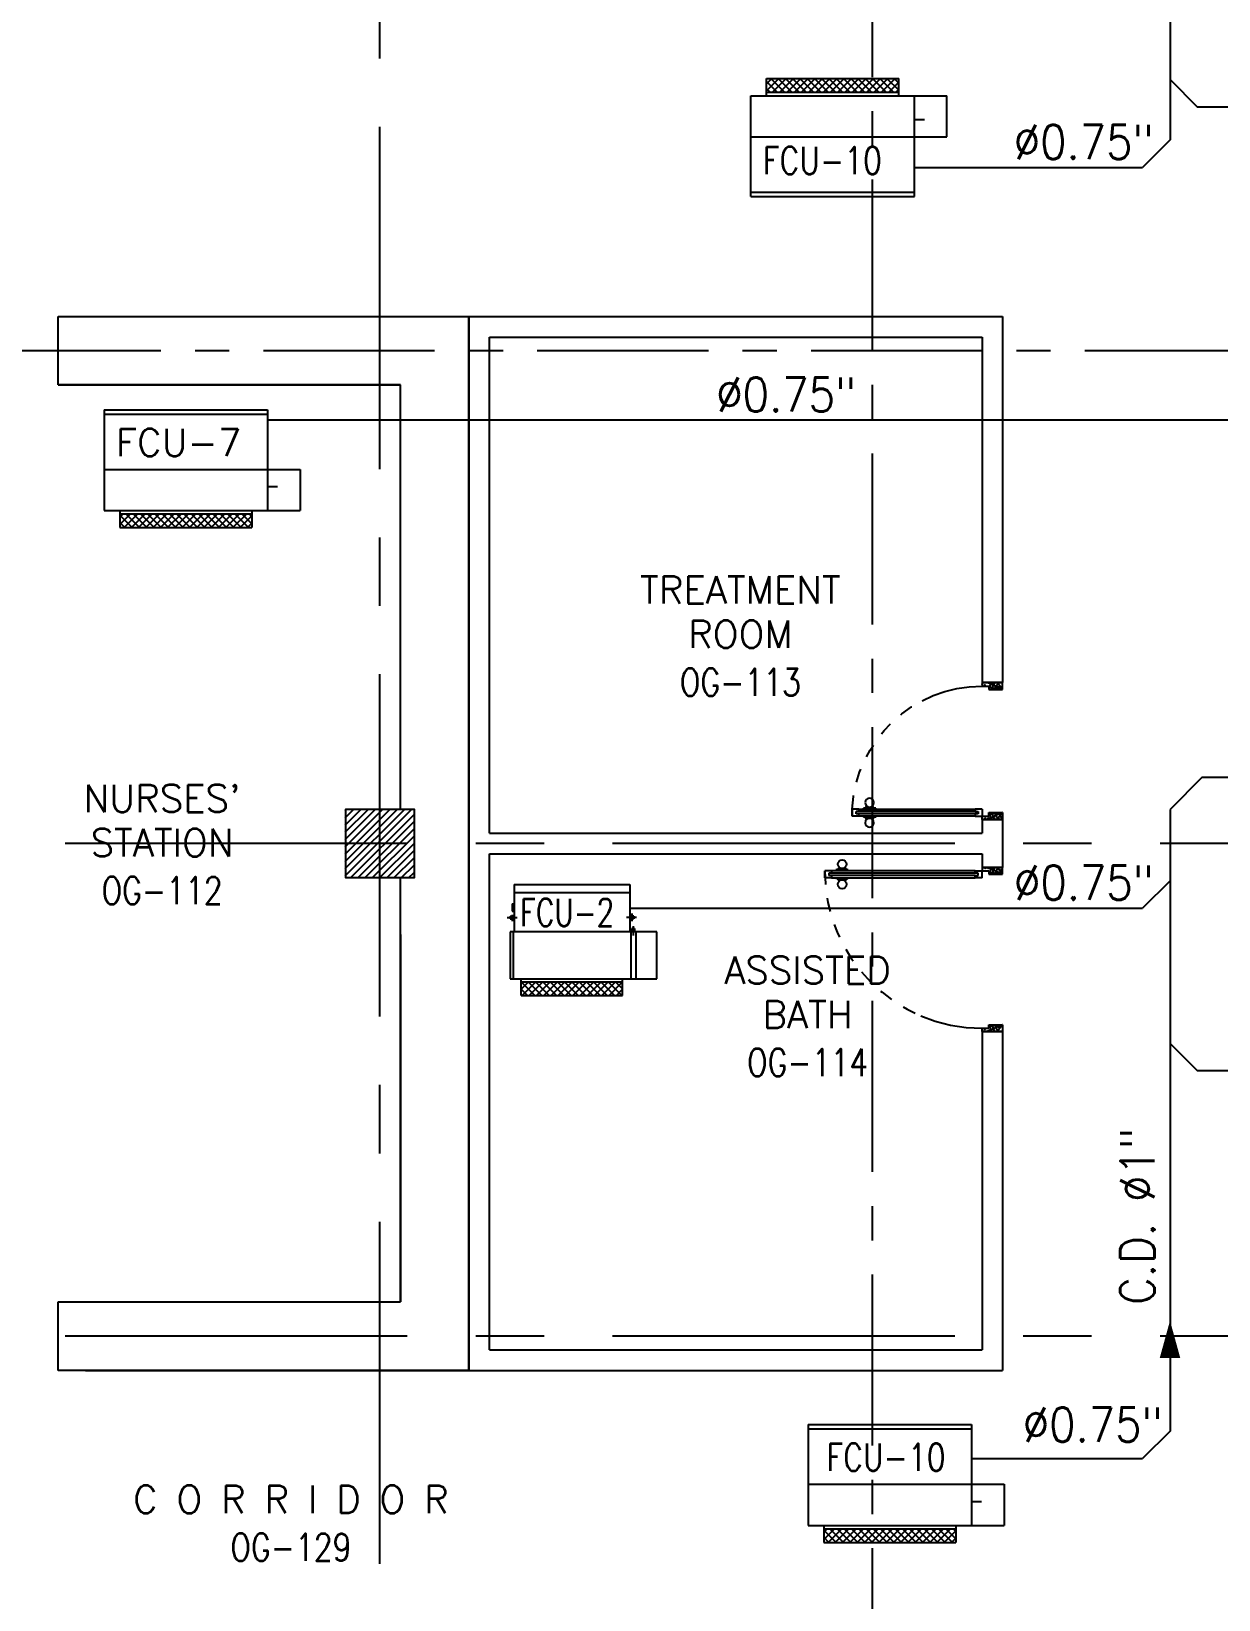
# Model space of a CAD drawing. Extents: x 417866242 to 417866469, y 43498047 to 43498124.
# Drawn here: x 417866441.41 to 417866450.09, y 43498062.46 to 43498073.92 of the extents above; entities that cross this region are included whole.
import ezdxf
from ezdxf.enums import TextEntityAlignment as Align

# ---------------------------------------------------------------- set-up
doc = ezdxf.new("R2010")
doc.units = 0
doc.header["$MEASUREMENT"] = 0
for name, pattern in [('CENTER', [2, 1.25, -0.25, 0.25, -0.25]), ('CENTERX2', [4, 2.5, -0.5, 0.5, -0.5]), ('HIDDEN', [0.375, 0.25, -0.125])]:
    doc.linetypes.add(name, pattern=pattern)
doc.layers.get('0').update_dxf_attribs({"linetype": 'CONTINUOUS'})
for name, color, linetype in [('AC-CD', 6, 'CONTINUOUS'), ('AC-TEXT', 2, 'CONTINUOUS'), ('AXES', 11, 'CENTERX2'), ('AXES1', 11, 'CENTER'), ('COL', 11, 'CONTINUOUS'), ('COUNTER', 11, 'CONTINUOUS'), ('DOOR', 11, 'CONTINUOUS'), ('FCU', 6, 'CONTINUOUS'), ('HAT', 11, 'CONTINUOUS'), ('M-TEXT', 2, 'CONTINUOUS'), ('P-SOLIDWASTE', 6, 'CONTINUOUS'), ('RM-NAME', 11, 'CONTINUOUS'), ('RM-NO', 11, 'CONTINUOUS'), ('WALL', 11, 'CONTINUOUS')]:
    doc.layers.add(name, color=color, linetype=linetype)
doc.styles.add('ROMANS', font='ROMANS.shx', dxfattribs={"width": 0.6})

# ---------------------------------------------------------------- blocks, each defined once
blk = doc.blocks.new('DOOR100')
at = {"layer": 'DOOR', "color": 7, "linetype": 'ByBlock'}
for p, q in [((-75.00000000011642, 1250), (-74.99999999959255, 1300.000000000029)), ((-75.00000000011642, 1300), (-25.00000000011642, 1300)), ((-25.00000000011642, 1300), (-75.00000000011642, 1300)), ((-58.00000000011642, 1250), (-58.00000000011642, 1270)), ((-42.00000000011642, 1270), (-58.00000000011642, 1270)), ((-42.00000000011642, 1250), (-42.00000000011642, 1270)), ((-25.00000000011642, 1250), (-25.00000000011642, 1300)), ((-91.20000000018626, 1205.042457221396), (-91.20000000018626, 1140.242457221408)), ((-82.20000000018626, 1205.042457221396), (-91.20000000018626, 1205.042457221396)), ((-82.20000000018626, 1127.642457221402), (-82.20000000018626, 1217.642457221402)), ((-75.00000000011642, 1217.642457221402), (-82.20000000018626, 1217.642457221402)), ((-82.20000000018626, 1205.042457221396), (-82.20000000018626, 1140.242457221408)), ((-58.00000000011642, 1250), (-75.00000000011642, 1250)), ((-25.00000000011642, 1250), (-42.00000000011642, 1250)), ((-25.00000000011642, 1217.642457221402), (-17.80000000004657, 1217.642457221402)), ((-17.80000000004657, 1127.642457221402), (-17.80000000004657, 1217.642457221402)), ((-17.80000000004657, 1205.042457221396), (-17.80000000004657, 1140.242457221408)), ((-17.80000000004657, 1205.042457221396), (-8.800000000046566, 1205.042457221396)), ((-8.800000000046566, 1205.042457221396), (-8.800000000046566, 1140.242457221408)), ((-82.20000000018626, 1140.242457221408), (-91.20000000018626, 1140.242457221408)), ((-75.00000000011642, 1127.642457221402), (-82.20000000018626, 1127.642457221402)), ((-25.00000000011642, 1127.642457221402), (-17.80000000004657, 1127.642457221402)), ((-17.80000000004657, 1140.242457221408), (-8.800000000046566, 1140.242457221408)), ((-1200, 0), (-1200, 150)), ((-1200, 150), (-1175, 150)), ((-1200, 150), (-1200, 0)), ((-1175, 150), (-1175, 100)), ((-75, 200), (-58, 200)), ((-75, 150), (-75, 200)), ((-75, 150), (-25, 150)), ((-58, 200), (-58, 180)), ((-58, 180), (-42, 180)), ((-42, 200), (-25, 200)), ((-42, 180), (-42, 200)), ((-25, 200), (-25, 150)), ((0, 150), (-25, 150)), ((-25, 150), (-25, 100)), ((0, 0), (0, 150)), ((0, 150), (0, 0)), ((-1150, 0), (-1200, 113.7099299924448)), ((-1150, 0), (-1200, 40.1457343158545)), ((-1150, 0), (-1200, 0)), ((-1175, 100), (-1150, 100)), ((-1150, 0), (-1163.357286043465, 100)), ((-1150, 100), (-1150, 0)), ((-50, 0), (0, 113.7099299924448)), ((-50, 100), (-50, 0)), ((-50, 0), (-36.64271395653486, 100)), ((-25, 100), (-50, 100)), ((-50, 0), (0, 40.1457343158545)), ((-50, 0), (0, 0))]:
    blk.add_line(p, q, dxfattribs=at)
at = {"layer": 'DOOR', "linetype": 'ByBlock'}
for p, q in [((-75.00000000011642, 1250), (-75, 200)), ((-58, 200), (-58.00000000011642, 1250)), ((-42, 200), (-42.00000000011642, 1250)), ((-25, 200), (-25.00000000011642, 1250))]:
    blk.add_line(p, q, dxfattribs=at)
at = {"layer": 'DOOR', "color": 7, "linetype": 'ByBlock'}
for centre in [(-123.5309442150756, 1172.642457221402), (23.53094421490096, 1172.642457221402)]:
    blk.add_circle(centre, 32.39999999998526, dxfattribs=at)
at = {"layer": 'DOOR', "linetype": 'HIDDEN', "ltscale": 0.5}
blk.add_arc((-24.99999999965075, 149.9999999994106), 1150.000000000618, 90, 179.9999999995831, dxfattribs=at)
at = {"layer": 'DOOR', "color": 7, "linetype": 'ByBlock'}
for centre, radius, start, end in [((-1150, 0), 154.4019578127773, 103.7142292212167, 108.8947114515936), ((-1150, 0), 134.4019578127773, 100.7199763555959, 111.8401506085482), ((-50, 0), 134.4019578127773, 68.15984939145177, 79.28002364440412), ((-50, 0), 154.4019578127773, 71.10528854840643, 76.28577077878333), ((-1150, 0), 94.40195781277725, 90, 121.981811965689), ((-1150, 0), 74.40195781277725, 90, 132.2235735847074), ((-1150, 0), 54.40195781277725, 90, 156.7926171089788), ((-1150, 0), 34.40195781277725, 90, 180), ((-1150, 0), 14.40195781277725, 90, 180), ((-50, 0), 94.40195781277725, 58.01818803431096, 90), ((-50, 0), 74.40195781277725, 47.7764264152926, 90), ((-50, 0), 54.40195781277725, 23.20738289102122, 90), ((-50, 0), 34.40195781277725, 0, 90), ((-50, 0), 14.40195781277725, 0, 90), ((-50, 0), 114.4019578127773, 64.0838418833441, 77.3774258719247)]:
    blk.add_arc(centre, radius, start, end, dxfattribs=at)
blk = doc.blocks.new('*X61')
at = {"color": 0}
for p, q in [((238728.5557043091, 132662.5385263269), (239215.7511517938, 133149.7339738117)), ((238728.5557043091, 132715.5715349159), (239162.7181432048, 133149.7339738117)), ((238728.5557043091, 132768.6045435049), (239109.6851346158, 133149.7339738117)), ((238728.5557043091, 132821.6375520939), (239056.6521260268, 133149.7339738117)), ((238728.5557043091, 132874.6705606829), (239003.6191174378, 133149.7339738117)), ((238728.5557043091, 132927.7035692719), (238950.5861088488, 133149.7339738117)), ((238728.5557043091, 132980.7365778609), (238897.5531002599, 133149.7339738117)), ((238728.5557043091, 133033.7695864499), (238844.5200916709, 133149.7339738117)), ((238728.5557043091, 133086.8025950389), (238791.4870830819, 133149.7339738117)), ((238728.5557043091, 133139.8356036279), (238738.4540744929, 133149.7339738117)), ((238768.7841603828, 132649.7339738117), (239228.555704309, 133109.5055177379)), ((238821.8171689718, 132649.7339738117), (239228.555704309, 133056.4725091489)), ((238874.8501775608, 132649.7339738117), (239228.555704309, 133003.4395005599)), ((238927.8831861498, 132649.7339738117), (239228.555704309, 132950.4064919709)), ((238980.9161947388, 132649.7339738117), (239228.555704309, 132897.3734833819)), ((239033.9492033277, 132649.7339738117), (239228.555704309, 132844.3404747929)), ((239086.9822119167, 132649.7339738117), (239228.555704309, 132791.307466204)), ((239140.0152205057, 132649.7339738117), (239228.555704309, 132738.274457615)), ((239193.0482290947, 132649.7339738117), (239228.555704309, 132685.241449026))]:
    blk.add_line(p, q, dxfattribs=at)
blk = doc.blocks.new('COL50')
at = {"layer": 'COL'}
blk.add_lwpolyline([(-249.9999999999709, 250), (-249.9999999999418, -250), (250, -250), (249.9999999999709, 250)], close=True, dxfattribs=at)
blk = doc.blocks.new('DOOR-10')
at = {"layer": 'DOOR', "color": 0, "linetype": 'ByBlock'}
for p, q in [((-25.69739139656303, 1099.999999999069), (-75.69739139656303, 1099.999999999069)), ((-75.69739139656303, 1099.999999999069), (-25.69739139656303, 1099.999999999069)), ((-75.69739139656303, 1049.999999999069), (-75.69739139603917, 1099.999999999098)), ((-58.69739139656303, 1049.999999999069), (-75.69739139656303, 1049.999999999069)), ((-42.69739139656303, 1069.999999999069), (-58.69739139656303, 1069.999999999069)), ((-58.69739139656303, 1049.999999999069), (-58.69739139656303, 1069.999999999069)), ((-42.69739139656303, 1049.999999999069), (-42.69739139656303, 1069.999999999069)), ((-25.69739139656303, 1049.999999999069), (-42.69739139656303, 1049.999999999069)), ((-25.69739139656303, 1049.999999999069), (-25.69739139656303, 1099.999999999069)), ((-82.89739139663288, 1005.042457220465), (-91.89739139663288, 1005.042457220465)), ((-91.89739139663288, 1005.042457220465), (-91.89739139663288, 940.2424572204764)), ((-82.89739139663288, 940.2424572204764), (-91.89739139663288, 940.2424572204764)), ((-75.69739139656303, 1017.642457220471), (-82.89739139663288, 1017.642457220471)), ((-82.89739139663288, 927.6424572204705), (-82.89739139663288, 1017.642457220471)), ((-82.89739139663288, 1005.042457220465), (-82.89739139663288, 940.2424572204764)), ((-75.69739139656303, 927.6424572204705), (-82.89739139663288, 927.6424572204705)), ((-25.69739139656303, 1017.642457220471), (-18.49739139649319, 1017.642457220471)), ((-25.69739139656303, 927.6424572204705), (-18.49739139649319, 927.6424572204705)), ((-18.49739139649319, 927.6424572204705), (-18.49739139649319, 1017.642457220471)), ((-18.49739139649319, 1005.042457220465), (-9.497391396493185, 1005.042457220465)), ((-18.49739139649319, 1005.042457220465), (-18.49739139649319, 940.2424572204764)), ((-18.49739139649319, 940.2424572204764), (-9.497391396493185, 940.2424572204764)), ((-9.497391396493185, 1005.042457220465), (-9.497391396493185, 940.2424572204764)), ((-1000.697391395341, 0), (-1000.697391395341, 150)), ((-1000.697391395341, 150), (-975.6973913953407, 150)), ((-1000.697391395341, 150), (-1000.697391395341, 0)), ((-975.6973913953407, 150), (-975.6973913953407, 100)), ((-75.69739139534067, 200), (-58.69739139534067, 200)), ((-75.69739139534067, 150), (-75.69739139534067, 200)), ((-75.69739139534067, 150), (-25.69739139534067, 150)), ((-58.69739139534067, 200), (-58.69739139534067, 180)), ((-58.69739139534067, 180), (-42.69739139534067, 180)), ((-42.69739139534067, 200), (-25.69739139534067, 200)), ((-42.69739139534067, 180), (-42.69739139534067, 200)), ((-25.69739139534067, 200), (-25.69739139534067, 150)), ((-0.6973913953406736, 150), (-25.69739139534067, 150)), ((-25.69739139534067, 150), (-25.69739139534067, 100)), ((-950.6973913953407, 0), (-1000.697391395341, 0)), ((-975.6973913953407, 100), (-950.6973913953407, 100)), ((-950.6973913953407, 100), (-950.6973913953407, 0)), ((-50.69739139534067, 100), (-50.69739139534067, 0)), ((-25.69739139534067, 100), (-50.69739139534067, 100)), ((-50.69739139534067, 0), (-0.6973913953406736, 0))]:
    blk.add_line(p, q, dxfattribs=at)
at = {"layer": 'DOOR', "linetype": 'ByBlock'}
for p, q in [((-75.69739139656303, 1049.999999999069), (-75.69739139534067, 200)), ((-58.69739139534067, 200), (-58.69739139656303, 1049.999999999069)), ((-42.69739139534067, 200), (-42.69739139656303, 1049.999999999069)), ((-25.69739139534067, 200), (-25.69739139656303, 1049.999999999069))]:
    blk.add_line(p, q, dxfattribs=at)
at = {"layer": 'DOOR', "color": 9, "linetype": 'ByBlock'}
for p, q in [((-0.6973913953406736, 0), (-0.6973913953406736, 150)), ((-950.6973913953407, 0), (-1000.697391395341, 113.7099299924448)), ((-950.6973913953407, 0), (-1000.697391395341, 40.1457343158545)), ((-950.6973913953407, 0), (-964.0546774388058, 100)), ((-50.69739139534067, 0), (-0.6973913953406736, 113.7099299924448)), ((-50.69739139534067, 0), (-37.34010535187554, 100)), ((-50.69739139534067, 0), (-0.6973913953406736, 40.1457343158545))]:
    blk.add_line(p, q, dxfattribs=at)
at = {"layer": 'DOOR', "color": 0, "linetype": 'ByBlock'}
for centre in [(-124.2283356115222, 972.6424572204705), (22.83355281845434, 972.6424572204705)]:
    blk.add_circle(centre, 32.39999999998526, dxfattribs=at)
at = {"layer": 'DOOR', "linetype": 'HIDDEN', "ltscale": 0.5}
blk.add_arc((-23.39897476031911, 149.138342134087), 952.2988064575108, 93.14815770431052, 179.9481576940245, dxfattribs=at)
at = {"layer": 'DOOR', "color": 9, "linetype": 'ByBlock'}
for centre, radius, start, end in [((-950.6973913953407, 0), 154.4019578127773, 103.7142292212167, 108.8947114515936), ((-950.6973913953407, 0), 134.4019578127773, 100.7199763555959, 111.8401506085482), ((-50.69739139534067, 0), 134.4019578127773, 68.15984939145177, 79.28002364440412), ((-50.69739139534067, 0), 154.4019578127773, 71.10528854840643, 76.28577077878333), ((-950.6973913953407, 0), 94.40195781277725, 90, 121.981811965689), ((-950.6973913953407, 0), 74.40195781277725, 90, 132.2235735847074), ((-950.6973913953407, 0), 54.40195781277725, 90, 156.7926171089788), ((-950.6973913953407, 0), 34.40195781277725, 90, 180), ((-950.6973913953407, 0), 14.40195781277725, 90, 180), ((-50.69739139534067, 0), 94.40195781277725, 58.01818803431096, 90), ((-50.69739139534067, 0), 74.40195781277725, 47.7764264152926, 90), ((-50.69739139534067, 0), 54.40195781277725, 23.20738289102122, 90), ((-50.69739139534067, 0), 34.40195781277725, 0, 90), ((-50.69739139534067, 0), 14.40195781277725, 0, 90), ((-50.69739139534067, 0), 114.4019578127773, 64.0838418833441, 77.3774258719247)]:
    blk.add_arc(centre, radius, start, end, dxfattribs=at)
blk = doc.blocks.new('*X14')
at = {"color": 0}
for p, q in [((-750.2433014437457, 2537.8032310737), (-672.2561432365363, 2615.790389280909)), ((-750.243301443746, 2590.836239662691), (-725.2891518255274, 2615.790389280909)), ((-659.6350886662223, 2515.790389280909), (-750.2433014437461, 2606.398602058433)), ((-712.6680972552134, 2515.790389280909), (-750.2433014437458, 2553.365593469442)), ((-719.2231346475452, 2515.790389280909), (-619.2231346475452, 2615.790389280909)), ((-606.6020800772312, 2515.790389280909), (-706.6020800772312, 2615.790389280909)), ((-666.190126058554, 2515.790389280909), (-566.1901260585541, 2615.790389280909)), ((-553.5690714882402, 2515.790389280909), (-653.5690714882402, 2615.790389280909)), ((-613.157117469563, 2515.790389280909), (-513.1571174695631, 2615.790389280909)), ((-500.5360628992491, 2515.790389280909), (-600.5360628992491, 2615.790389280909)), ((-560.124108880572, 2515.790389280909), (-460.124108880572, 2615.790389280909)), ((-447.5030543102581, 2515.790389280909), (-547.503054310258, 2615.790389280909)), ((-507.0911002915809, 2515.790389280909), (-407.0911002915809, 2615.790389280909)), ((-394.470045721267, 2515.790389280909), (-494.470045721267, 2615.790389280909)), ((-454.0580917025898, 2515.790389280909), (-354.0580917025898, 2615.790389280909)), ((-341.4370371322759, 2515.790389280909), (-441.4370371322759, 2615.790389280909)), ((-401.0250831135987, 2515.790389280909), (-301.0250831135988, 2615.790389280909)), ((-288.4040285432848, 2515.790389280909), (-388.4040285432848, 2615.790389280909)), ((-347.9920745246076, 2515.790389280909), (-247.9920745246077, 2615.790389280909)), ((-235.3710199542938, 2515.790389280909), (-335.3710199542938, 2615.790389280909)), ((-294.9590659356166, 2515.790389280909), (-194.9590659356166, 2615.790389280909)), ((-182.3380113653027, 2515.790389280909), (-282.3380113653027, 2615.790389280909)), ((-241.9260573466255, 2515.790389280909), (-141.9260573466256, 2615.790389280909)), ((-129.3050027763116, 2515.790389280909), (-229.3050027763116, 2615.790389280909)), ((-188.8930487576345, 2515.790389280909), (-88.89304875763449, 2615.790389280909)), ((-76.27199418732056, 2515.790389280909), (-176.2719941873206, 2615.790389280909)), ((-135.8600401686434, 2515.790389280909), (-35.86004016864342, 2615.790389280909)), ((-23.23898559832949, 2515.790389280909), (-123.2389855983295, 2615.790389280909)), ((-82.82703157965233, 2515.790389280909), (17.17296842034765, 2615.790389280909)), ((29.79402299066158, 2515.790389280909), (-70.2059770093384, 2615.790389280909)), ((-29.79402299066158, 2515.790389280909), (70.2059770093384, 2615.790389280909)), ((82.82703157965233, 2515.790389280909), (-17.17296842034765, 2615.790389280909)), ((23.23898559832949, 2515.790389280909), (123.2389855983295, 2615.790389280909)), ((135.8600401686434, 2515.790389280909), (35.86004016864342, 2615.790389280909)), ((76.27199418732056, 2515.790389280909), (176.2719941873206, 2615.790389280909)), ((188.8930487576345, 2515.790389280909), (88.89304875763449, 2615.790389280909)), ((129.3050027763116, 2515.790389280909), (214.7566985562537, 2601.242085060851)), ((214.7566985562536, 2542.959748071281), (141.9260573466256, 2615.790389280909)), ((182.3380113653027, 2515.790389280909), (214.7566985562536, 2548.20907647186)), ((214.7566985562537, 2595.992756660272), (194.9590659356166, 2615.790389280909))]:
    blk.add_line(p, q, dxfattribs=at)
blk = doc.blocks.new('WAP16')
at = {"color": 6}
for p, q in [((-597, 0), (-597, -737)), ((-597, 0), (597, 0)), ((597, 0), (597, -737)), ((-597, -437), (597, -437)), ((-597, -737), (597, -737))]:
    blk.add_line(p, q, dxfattribs=at)
at = {"color": 3}
for p, q in [((-597, -32), (597, -32)), ((597, -437), (835, -437)), ((835, -437), (835, -737)), ((597, -562.0173622146249), (670.3489288687706, -562.0173622146249)), ((-482.5, -737), (-482.5, -862)), ((-482.5, -762), (482.5, -762)), ((482.5, -737), (482.5, -862)), ((597, -737), (835, -737)), ((-482.5, -862), (482.5, -862))]:
    blk.add_line(p, q, dxfattribs=at)
at = {"color": 11}
blk.add_blockref('*X14', (267.7433014512062, -3377.790389284492), dxfattribs=at)
blk = doc.blocks.new('*X12')
at = {"color": 0}
for p, q in [((16890.47746209932, -2466.570672882412), (16943.4517006644, -2413.596434317336)), ((16890.47746209932, -2519.603681471403), (16990.47746209933, -2419.603681471401)), ((16990.47746209933, -2565.49912589376), (16890.47746209932, -2465.499125893757)), ((16890.47746209932, -2572.636690060394), (16990.47746209933, -2472.636690060392)), ((16990.47746209933, -2618.532134482751), (16890.47746209932, -2518.532134482748)), ((16990.47746209933, -2512.466117304769), (16891.6077791119, -2413.596434317336)), ((16990.47746209933, -2459.433108715778), (16944.64078770089, -2413.596434317336)), ((16890.47746209932, -2625.669698649385), (16990.47746209933, -2525.669698649383)), ((16990.47746209933, -2671.565143071742), (16890.47746209932, -2571.565143071739)), ((16890.47746209932, -2678.702707238376), (16990.47746209933, -2578.702707238374)), ((16990.47746209933, -2724.598151660733), (16890.47746209932, -2624.59815166073)), ((16890.47746209932, -2731.735715827367), (16990.47746209933, -2631.735715827365)), ((16990.47746209933, -2777.631160249724), (16890.47746209932, -2677.631160249721)), ((16890.47746209932, -2784.768724416358), (16990.47746209933, -2684.768724416357)), ((16990.47746209933, -2830.664168838715), (16890.47746209932, -2730.664168838713)), ((16890.47746209932, -2837.801733005349), (16990.47746209933, -2737.801733005348)), ((16990.47746209933, -2883.697177427706), (16890.47746209932, -2783.697177427704)), ((16890.47746209932, -2890.83474159434), (16990.47746209933, -2790.834741594339)), ((16990.47746209933, -2936.730186016697), (16890.47746209932, -2836.730186016694)), ((16890.47746209932, -2943.867750183331), (16990.47746209933, -2843.86775018333)), ((16990.47746209933, -2989.763194605689), (16890.47746209932, -2889.763194605686)), ((16890.47746209932, -2996.900758772323), (16990.47746209933, -2896.900758772321)), ((16990.47746209933, -3042.796203194679), (16890.47746209932, -2942.796203194677)), ((16890.47746209932, -3049.933767361314), (16990.47746209933, -2949.933767361312)), ((16990.47746209933, -3095.82921178367), (16890.47746209932, -2995.829211783668)), ((16890.47746209932, -3102.966775950305), (16990.47746209933, -3002.966775950303)), ((16990.47746209933, -3148.862220372662), (16890.47746209932, -3048.862220372659)), ((16891.53081232129, -3154.946434317336), (16990.47746209933, -3055.999784539294)), ((16943.52866745501, -3154.946434317336), (16890.47746209932, -3101.89522896165)), ((16944.56382091028, -3154.946434317336), (16990.47746209933, -3109.032793128285))]:
    blk.add_line(p, q, dxfattribs=at)
blk = doc.blocks.new('WHE06')
at = {"color": 3}
for p, q in [((688.9750000238419, 621.5), (346.0749999880791, 621.5)), ((346.0749999880791, 621.5), (346.0749999880791, 469.1000000014901)), ((688.9750000238419, 469.1000000014901), (688.9750000238419, 621.5)), ((242.1000000238419, 472.1842434704304), (242.1000000238419, 399.4801759719849)), ((60.32499998807907, -422.25), (60.32499998807907, 422.25)), ((212.2971614003181, 437.25), (269.0589052438736, 437.25)), ((232.1000000238419, 452.25), (232.1000000238419, 422.25)), ((232.1000000238419, 452.25), (252.1000000238419, 452.25)), ((252.1000000238419, 452.25), (252.1000000238419, 422.25)), ((304.9940044879913, 447.6499999985099), (373.2827185988426, 447.6499999985099)), ((321.0749999880791, 457.6499999985099), (321.0749999880791, 437.6499999985099)), ((321.0749999880791, 457.6499999985099), (346.0749999880791, 457.6499999985099)), ((321.0749999880791, 437.6499999985099), (346.0749999880791, 437.6499999985099)), ((346.0749999880791, 430.4178223386407), (688.9750000238419, 430.4178223386407)), ((811.1999999880791, 370.6749999970198), (688.9750000238419, 370.6749999970198)), ((711.1999999880791, -370.6749999970198), (711.1999999880791, 370.6749999970198)), ((811.1999999880791, -370.6749999970198), (811.1999999880791, 370.6749999970198)), ((141.6357128024101, -437.25), (141.6357128024101, -422.25)), ((141.6357128024101, -437.25), (196.5700032711029, -437.25)), ((196.5700032711029, -437.25), (196.5700032711029, -422.25)), ((221.3790392279625, -437.25), (269.0589052438736, -437.25)), ((232.1000000238419, -452.25), (232.1000000238419, -422.25)), ((232.1000000238419, -452.25), (252.1000000238419, -452.25)), ((242.1000000238419, -472.1842434704304), (242.1000000238419, -399.4801759719849)), ((252.1000000238419, -452.25), (252.1000000238419, -422.25)), ((346.0749999880791, -430.4178223386407), (688.9750000238419, -430.4178223386407)), ((811.1999999880791, -370.6749999970198), (688.9750000238419, -370.6749999970198))]:
    blk.add_line(p, q, dxfattribs=at)
at = {"color": 6}
for p, q in [((346.0749999880791, 469.1000000014901), (346.0749999880791, -450.8250000029802)), ((688.9750000238419, 469.1000000014901), (346.0749999880791, 469.1000000014901)), ((688.9750000238419, -450.8250000029802), (688.9750000238419, 469.1000000014901)), ((0, -422.25), (0, 422.25)), ((0, 422.25), (346.0749999880791, 422.25)), ((0, -422.25), (346.0749999880791, -422.25)), ((346.0749999880791, -450.8250000029802), (688.9750000238419, -450.8250000029802))]:
    blk.add_line(p, q, dxfattribs=at)
at = {"color": 11}
blk.add_blockref('*X12', (-16179.27746212482, 2784.271434314549), dxfattribs=at)
blk = doc.blocks.new('RM1')
at = {"layer": 'RM-NAME', "style": 'ROMANS'}
for tag, p in [('ROOMNAME1', (0, 323.8095238059759)), ('ROOMNAME2', (0, 0))]:
    blk.add_attdef(tag, text='', height=200, dxfattribs=at).set_placement(p, align=Align.MIDDLE)

msp = doc.modelspace()

# ---------------------------------------------------------------- linework, layer by layer
at = {"layer": 'AC-CD'}
for p, q in [((417866449.7336367, 43498075.38902187), (417866449.7336366, 43498073.12856012)), ((417866449.7336366, 43498073.56963988), (417866449.9336365, 43498073.36963988)), ((417866451.9753841, 43498073.36963988), (417866449.9336365, 43498073.36963988)), ((417866449.7336366, 43498073.12856012), (417866449.5336366, 43498072.92856006)), ((417866447.8657863, 43498072.92856006), (417866449.5336366, 43498072.92856006)), ((417866443.1406524, 43498071.08356603), (417866450.9405389, 43498071.08356603)), ((417866449.9696267, 43498068.47337817), (417866449.7336366, 43498068.23738812)), ((417866449.9696267, 43498068.47337817), (417866450.9405389, 43498068.47337817)), ((417866449.7336366, 43498068.23738804), (417866449.7336366, 43498063.69419841)), ((417866449.7336366, 43498067.71650863), (417866449.5336365, 43498067.51650863)), ((417866445.7862812, 43498067.51650863), (417866449.5336365, 43498067.51650863)), ((417866449.7336366, 43498066.52829371), (417866449.9336365, 43498066.3282937)), ((417866451.9753841, 43498066.3282937), (417866449.9336365, 43498066.3282937)), ((417866449.7336366, 43498063.69419841), (417866449.5336365, 43498063.4941984)), ((417866448.2837781, 43498063.4941984), (417866449.5336365, 43498063.4941984))]:
    msp.add_line(p, q, dxfattribs=at)
at = {"layer": 'AXES'}
for p, q in [((417866443.9610165, 43498046.72449277), (417866443.9610165, 43498123.53716789)), ((417866468.1610165, 43498067.98878641), (417866400.1210165, 43498067.98878641)), ((417866468.1610165, 43498064.38878641), (417866400.1210165, 43498064.38878641))]:
    msp.add_line(p, q, dxfattribs=at)
at = {"layer": 'AXES1'}
for p, q in [((417866447.5610165, 43498053.58878641), (417866447.5610165, 43498112.40878641)), ((417866458.3610165, 43498071.58878641), (417866400.1210165, 43498071.58878641))]:
    msp.add_line(p, q, dxfattribs=at)
at = {"layer": 'COUNTER', "linetype": 'ByBlock'}
for p, q in [((417866441.6110368, 43498071.83878631), (417866444.6110365, 43498071.83878641)), ((417866441.6110368, 43498071.33878631), (417866441.6110368, 43498071.83878631)), ((417866444.6110365, 43498071.83878641), (417866444.6110365, 43498064.13878641)), ((417866444.1110365, 43498071.33878641), (417866441.6110368, 43498071.33878631)), ((417866444.1110365, 43498068.23878641), (417866444.1110365, 43498071.33878641)), ((417866441.6110415, 43498064.63878632), (417866444.1110365, 43498064.63878641)), ((417866441.6110415, 43498064.13878632), (417866441.6110415, 43498064.63878632)), ((417866444.6110365, 43498064.13878641), (417866441.6110415, 43498064.13878632))]:
    msp.add_line(p, q, dxfattribs=at)
at = {"layer": 'COUNTER'}
for p, q in [((417866441.6110368, 43498071.33878631), (417866441.6110368, 43498071.83878631)), ((417866441.811019, 43498071.83878676), (417866444.6110165, 43498071.83879101)), ((417866444.6110165, 43498064.13879102), (417866444.6110165, 43498071.83879101)), ((417866444.6110365, 43498064.13879102), (417866444.6110365, 43498071.83879101)), ((417866441.6110368, 43498071.33878631), (417866444.1110365, 43498071.33878641)), ((417866441.811019, 43498071.33878676), (417866444.1110165, 43498071.33879101)), ((417866444.1110165, 43498068.23878641), (417866444.1110165, 43498071.33879101)), ((417866444.1110165, 43498064.63879102), (417866444.1110165, 43498067.73878641)), ((417866444.1110365, 43498067.3230205), (417866444.1110365, 43498064.63878641)), ((417866441.8110165, 43498064.63878641), (417866444.1110165, 43498064.63879102)), ((417866441.8110165, 43498064.13878641), (417866444.6110165, 43498064.13879102))]:
    msp.add_line(p, q, dxfattribs=at)
at = {"layer": 'P-SOLIDWASTE'}
msp.add_lwpolyline([(417866449.7336366, 43498064.50226238, 0, 0.1500000000000001, 0), (417866449.7336366, 43498064.22939405, 0.1500000000000001, 0.1500000000000001, 0)], format="xyseb", dxfattribs=at)
at = {"layer": 'WALL'}
for p, q in [((417866444.6110165, 43498071.83878641), (417866448.5110165, 43498071.83878641)), ((417866444.6110165, 43498064.13878641), (417866444.6110165, 43498071.83878641)), ((417866448.5110165, 43498071.83878641), (417866448.5110165, 43498069.16378641)), ((417866444.7610165, 43498071.68878641), (417866448.3610165, 43498071.68878641)), ((417866444.7610165, 43498068.06378641), (417866444.7610165, 43498071.68878641)), ((417866448.3610165, 43498071.68878641), (417866448.3610165, 43498069.16378641)), ((417866448.3610165, 43498069.16378641), (417866448.5110165, 43498069.16378641)), ((417866448.3610165, 43498068.16378641), (417866448.5110165, 43498068.16378641)), ((417866448.3610165, 43498068.16378641), (417866448.3610165, 43498068.06378641)), ((417866448.5110165, 43498068.16378641), (417866448.5110165, 43498067.81378641)), ((417866444.7610165, 43498068.06378641), (417866448.3610165, 43498068.06378641)), ((417866444.7610165, 43498064.28878641), (417866444.7610165, 43498067.91378641)), ((417866444.7610165, 43498067.91378641), (417866448.3610165, 43498067.91378641)), ((417866448.3610165, 43498067.91378641), (417866448.3610165, 43498067.81378641)), ((417866448.3610165, 43498067.81378641), (417866448.5110165, 43498067.81378641)), ((417866448.3610165, 43498066.61378641), (417866448.5110165, 43498066.61378641)), ((417866448.3610165, 43498066.61378641), (417866448.3610165, 43498064.28878641)), ((417866448.5110165, 43498066.61378641), (417866448.5110165, 43498064.13878641)), ((417866444.7610165, 43498064.28878641), (417866448.3610165, 43498064.28878641)), ((417866444.6110165, 43498064.13878641), (417866448.5110165, 43498064.13878641))]:
    msp.add_line(p, q, dxfattribs=at)
at = {"layer": 'WALL', "linetype": 'ByBlock', "ltscale": 0.3}
msp.add_lwpolyline([(417866443.7110165, 43498068.23878641), (417866444.2110165, 43498068.23878641), (417866444.2110165, 43498067.73878641), (417866443.7110165, 43498067.73878641)], close=True, dxfattribs=at)

# ---------------------------------------------------------------- block references
at = {"layer": 'COL', "xscale": -0.0009999871253967285, "yscale": 0.001000002026557922, "zscale": 0.001}
msp.add_blockref('COL50', (417866443.9610165, 43498067.98878641), dxfattribs=at)
at = {"layer": 'DOOR', "color": 0, "linetype": 'ByBlock', "ltscale": 0.3, "xscale": -0.001000002026557922, "yscale": 0.001000002026557922, "zscale": 0.001, "rotation": 90}
msp.add_blockref('DOOR-10', (417866448.5110165, 43498068.16308902), dxfattribs=at)
at = {"layer": 'DOOR', "color": 0, "linetype": 'ByBlock', "xscale": 0.001000002026557922, "yscale": 0.001000002026557922, "zscale": 0.001, "rotation": 90}
msp.add_blockref('DOOR100', (417866448.5110165, 43498067.81378641), dxfattribs=at)
at = {"layer": 'FCU', "linetype": 'ByBlock', "yscale": 0.001000002026557922, "zscale": 0.001}
for name, p, xscale, rotation in [('WAP16', (417866447.2687939, 43498072.71532029), -0.0009999871253967285, 180), ('WHE06', (417866445.3640304, 43498067.68954648), 0.001000002026557922, 270)]:
    msp.add_blockref(name, p, dxfattribs=dict(at, xscale=xscale, rotation=rotation))
at = {"layer": 'FCU', "linetype": 'ByBlock', "xscale": 0.0009999871253967285, "yscale": 0.001000002026557922, "zscale": 0.001}
for p in [(417866442.54366, 43498071.1581683), (417866447.6867858, 43498063.74360248)]:
    msp.add_blockref('WAP16', p, dxfattribs=at)
at = {"layer": 'HAT', "xscale": 0.0009999871253967285, "yscale": 0.001000002026557922, "zscale": 0.001}
msp.add_blockref('*X61', (417866204.9824608, 43497935.08905244), dxfattribs=at)
at = {"layer": 'RM-NAME'}
ref = msp.add_blockref('RM1', (417866446.594632, 43498069.51735941), dxfattribs=dict(at, xscale=0.0009999871253967285, yscale=0.001000002026557922, zscale=0.001))
ref.add_attrib('ROOMNO', 'OG-113', dxfattribs={"layer": 'RM-NO', "height": 0.2, "style": 'ROMANS', "width": 0.8}).set_placement((417866446.594632, 43498069.16735941), align=Align.MIDDLE)
ref.add_attrib('ROOMNAME2', 'ROOM', dxfattribs={"height": 0.2, "style": 'ROMANS'}).set_placement((417866446.594632, 43498069.51735941), align=Align.MIDDLE)
ref.add_attrib('ROOMNAME1', 'TREATMENT', dxfattribs={"height": 0.2, "style": 'ROMANS'}).set_placement((417866446.594632, 43498069.84116894), align=Align.MIDDLE)
ref = msp.add_blockref('RM1', (417866442.3695939, 43498067.99443167), dxfattribs=dict(at, xscale=0.0009999871253967285, yscale=0.001000002026557922, zscale=0.001))
ref.add_attrib('ROOMNO', 'OG-112', dxfattribs={"layer": 'RM-NO', "height": 0.2, "style": 'ROMANS', "width": 0.8}).set_placement((417866442.3695939, 43498067.64443168), align=Align.MIDDLE)
ref.add_attrib('ROOMNAME2', 'STATION', dxfattribs={"height": 0.2, "style": 'ROMANS'}).set_placement((417866442.3695939, 43498067.99443167), align=Align.MIDDLE)
ref.add_attrib('ROOMNAME1', "NURSES'", dxfattribs={"height": 0.2, "style": 'ROMANS'}).set_placement((417866442.3695939, 43498068.3182412), align=Align.MIDDLE)
ref = msp.add_blockref('RM1', (417866447.0851046, 43498066.73931486), dxfattribs=dict(at, xscale=0.0009999871253967285, yscale=0.001000002026557922, zscale=0.001))
ref.add_attrib('ROOMNO', 'OG-114', dxfattribs={"layer": 'RM-NO', "height": 0.2, "style": 'ROMANS', "width": 0.8}).set_placement((417866447.0851046, 43498066.38931486), align=Align.MIDDLE)
ref.add_attrib('ROOMNAME2', 'BATH', dxfattribs={"height": 0.2, "style": 'ROMANS'}).set_placement((417866447.0851046, 43498066.73931486), align=Align.MIDDLE)
ref.add_attrib('ROOMNAME1', 'ASSISTED', dxfattribs={"height": 0.2, "style": 'ROMANS'}).set_placement((417866447.0851046, 43498067.06312438), align=Align.MIDDLE)
ref = msp.add_blockref('RM1', (417866443.3102869, 43498063.19656257), dxfattribs=dict(at, xscale=0.0009999871253967285, yscale=0.001000002026557922, zscale=0.001))
ref.add_attrib('ROOMNO', 'OG-129', dxfattribs={"layer": 'RM-NO', "height": 0.2, "style": 'ROMANS', "width": 0.8}).set_placement((417866443.3102869, 43498062.84656257), align=Align.MIDDLE)
ref.add_attrib('ROOMNAME2', 'C O R R I D O R', dxfattribs={"height": 0.2, "style": 'ROMANS'}).set_placement((417866443.3102869, 43498063.19656257), align=Align.MIDDLE)

# ---------------------------------------------------------------- texts
at = {"layer": 'AC-TEXT', "style": 'ROMANS', "width": 0.9}
for p in [(417866449.0257561, 43498073.11381158), (417866446.8528154, 43498071.26881755), (417866449.0276487, 43498067.70176016), (417866449.0918793, 43498063.74289624)]:
    msp.add_text(' %%c0.75"', height=0.25, dxfattribs=at).set_placement(p, align=Align.MIDDLE)
msp.add_text('C.D. %%c1"', height=0.25, rotation=90, dxfattribs=at).set_placement((417866449.4954028, 43498065.26367975), align=Align.MIDDLE)
at = {"layer": 'M-TEXT', "style": 'ROMANS'}
for s, width, p in [('FCU-10', 0.8, (417866446.7576071, 43498072.87940815)), ('FCU-2', 0.75, (417866444.9847409, 43498067.38518418)), ('FCU-10', 0.8, (417866447.2225951, 43498063.40451461))]:
    msp.add_text(s, height=0.2, dxfattribs=dict(at, width=width)).set_placement(p)
msp.add_text('FCU-7', height=0.2, dxfattribs=at).set_placement((417866442.0324731, 43498070.81908044))

doc.saveas('drawing.dxf')
